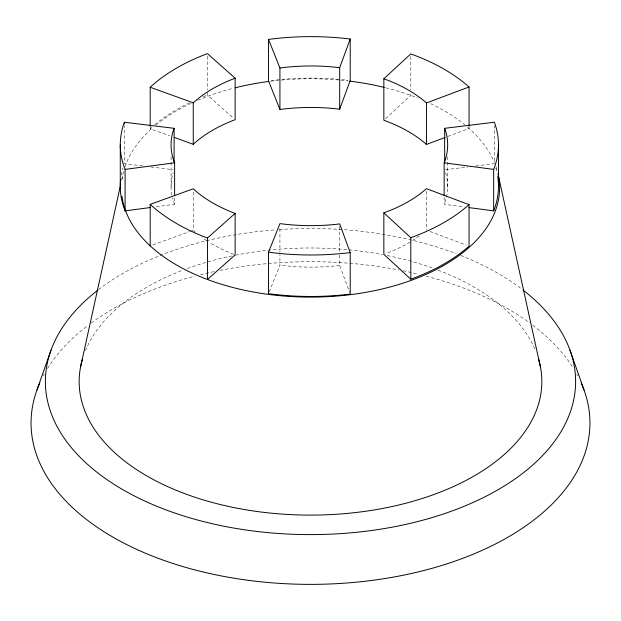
<?xml version="1.0" encoding="UTF-8"?>
<svg xmlns="http://www.w3.org/2000/svg" width="621" height="621" viewBox="0 0 621 621"><rect width="100%" height="100%" fill="white"/><g stroke="black" fill="none" stroke-linecap="round" stroke-linejoin="round"><path stroke-width="0.47" stroke-dasharray="3.1 2.33" d="M171.085 187.068L171.085 156.896M447.663 187.068L447.663 156.896M121.786 179.508L122.407 176.667M269.242 291.901L279.931 265.105L279.931 254.734M385.532 118.704L410.799 95.386L410.799 92.793M447.764 136.441L469.065 128.454L469.065 125.861M152.882 244.876L189.669 231.586M190.569 231.268L193.263 230.29L193.263 191.4M156.228 206.739L174.61 204.293L174.61 197.377M445.436 169.704L467.955 166.948M475.725 165.993L494.363 163.711L494.363 125.683M142.558 165.939L124.394 163.711L124.394 125.683M150.818 166.948L173.344 169.712M444.147 197.377L444.147 204.293L464.26 206.972M150.189 126.148L150.189 128.741L169.603 135.751M430.011 231.486L466.402 245.14M207.461 92.506L207.461 95.098L233.48 118.215M339.679 255.029L339.679 265.4L349.561 292.297M426.456 191.26L426.456 230.15M410.799 56.495L410.799 90.2M339.679 226.51L339.679 252.436M279.931 228.8L279.931 252.142M207.461 56.208L207.461 89.913M98.529 289.611A265.113 153.061 0 0 1 275.382 229.832M279.248 229.545A265.113 153.061 0 0 1 456.342 253.717M460.728 255.425A265.113 153.061 0 0 1 522.471 289.611M43.276 375.829A279.45 161.336 0 0 1 44.215 374.09M47.53 368.447A279.45 161.336 0 0 1 88.229 325.241M91.264 322.982A279.45 161.336 0 0 1 194.87 276.151M200.428 274.73A279.45 161.336 0 0 1 215.316 271.338M220.036 270.376A279.45 161.336 0 0 1 399.07 270.011M402.858 270.756A279.45 161.336 0 0 1 418.733 274.28M426.13 276.151A279.45 161.336 0 0 1 529.736 322.982M532.771 325.241A279.45 161.336 0 0 1 573.47 368.447M576.785 374.09A279.45 161.336 0 0 1 577.724 375.829M419.183 236.019A138.297 79.845 0 0 1 412.686 240.443M410.101 242.035A138.297 79.845 0 0 1 385.431 253.756M150.189 128.741A189.102 109.18 0 0 1 151.671 127.39M154.73 124.743A189.102 109.18 0 0 1 189.281 102.853M203.222 96.736A189.102 109.18 0 0 1 207.461 95.098M121.902 179.935A189.102 109.18 0 0 1 124.06 169.673M124.984 166.785A189.102 109.18 0 0 1 152.65 127.825M156.104 124.906A189.102 109.18 0 0 1 190.989 103.334M197.734 100.299A189.102 109.18 0 0 1 233.232 88.298M270.407 81.25A189.102 109.18 0 0 1 348.319 80.971M385.781 87.794A189.102 109.18 0 0 1 417.716 98.009M430.663 103.645A189.102 109.18 0 0 1 464.772 124.805M467.66 127.22A189.102 109.18 0 0 1 494.347 162.376M495.969 166.645A189.102 109.18 0 0 1 497.522 171.807M121.266 175.192A189.102 109.18 0 0 1 122.958 168.043M495.791 168.043A189.102 109.18 0 0 1 496.909 172.343M445.606 172.63A138.297 79.845 0 0 1 444.147 204.293M174.61 204.293A138.297 79.845 0 0 1 172.537 197.913M171.901 195.041A138.297 79.845 0 0 1 173.15 172.63M339.679 265.4A138.297 79.845 0 0 1 279.931 265.105M271.237 80.551A189.102 109.18 0 0 1 347.721 80.202M233.581 254.3A138.297 79.845 0 0 1 209.261 242.337M206.723 240.723A138.297 79.845 0 0 1 201.895 237.377M195.289 232.107A138.297 79.845 0 0 1 193.931 230.903M85.442 350.64A231.338 133.562 0 0 1 182.908 270.127M187.348 268.482A231.338 133.562 0 0 1 231.734 255.961M235.545 255.184A231.338 133.562 0 0 1 382.59 254.633M387.364 255.565A231.338 133.562 0 0 1 432.759 268.156M438.092 270.127A231.338 133.562 0 0 1 535.558 350.64"/><path stroke-width="0.93" d="M120.272 144.895L120.272 186.378M498.477 186.378L498.477 144.895M80.396 367.748L120.746 184.235M36.981 389.972L51.007 350.182M339.679 109.195L339.679 67.705L350.221 39.014A189.102 109.18 0 0 0 268.528 39.418L268.528 80.901L279.931 109.49A138.297 79.845 0 0 1 339.679 109.195L350.221 80.497L350.221 39.014M268.528 252.204L279.931 223.614A138.297 79.845 0 0 0 339.679 223.917L350.221 252.607L350.221 294.098A189.102 109.18 0 0 1 268.528 293.686L268.528 252.204A189.102 109.18 0 0 0 350.221 252.607M445.102 137.443L426.456 144.437A138.297 79.845 0 0 0 383.848 120.257L383.848 78.774L410.799 53.903A189.102 109.18 0 0 1 469.065 86.963L469.065 125.861M235.142 213.407L235.142 254.889L207.461 279.489L207.461 238.006L235.142 213.407A138.297 79.845 0 0 1 193.263 188.807L150.189 204.363L150.189 245.854M383.848 78.774A138.297 79.845 0 0 1 426.456 102.954L469.065 86.963M150.103 207.554L125.093 210.876L125.093 169.393L174.61 162.811A138.297 79.845 0 0 1 174.097 128.314L124.394 122.228L124.394 123.952M444.147 195.654L444.147 162.811A138.297 79.845 0 0 0 444.659 128.314L494.363 122.228A189.102 109.18 0 0 1 493.656 169.393L493.656 210.876L468.902 207.585M444.147 162.811L493.656 169.393M150.189 87.251L193.263 102.814A138.297 79.845 0 0 1 235.142 78.215L207.461 53.616A189.102 109.18 0 0 0 150.189 87.251L150.189 126.148M174.866 137.652L193.263 144.297A138.297 79.845 0 0 1 235.142 119.698L235.142 78.215M469.065 204.651L426.456 188.668A138.297 79.845 0 0 1 383.848 212.848L383.848 254.331L410.799 279.202A189.102 109.18 0 0 0 469.065 246.141L469.065 204.651A189.102 109.18 0 0 1 410.799 237.719L410.799 279.202M383.848 212.848L410.799 237.719M268.528 39.418L279.931 67.999L279.931 109.49M569.993 350.182L584.019 389.972M498.593 176.667L540.604 367.748M444.659 128.314L444.659 162.027M426.456 102.954L426.456 144.437M193.263 102.814L193.263 144.297M174.61 162.811L174.61 195.654M174.097 128.314L174.097 162.027M523.208 290.186A265.113 153.061 0 0 1 488.642 494.906A265.113 153.061 0 0 1 132.358 494.906A265.113 153.061 0 0 1 97.792 290.186M581.147 382.862A279.45 161.336 0 0 1 310.5 584.369A279.45 161.336 0 0 1 39.853 382.862M207.461 238.006A189.102 109.18 0 0 1 150.189 204.363M497.949 173.546A189.102 109.18 0 0 1 330.155 296.527A189.102 109.18 0 0 1 121.941 196.228M235.103 87.817A189.102 109.18 0 0 1 268.753 81.46M349.972 81.172A189.102 109.18 0 0 1 384.267 87.414M125.093 169.393A189.102 109.18 0 0 1 124.394 122.228M497.724 176.612A189.102 109.18 0 0 1 493.656 210.876M125.093 210.876A189.102 109.18 0 0 1 120.66 179.43M279.931 67.999A138.297 79.845 0 0 1 339.679 67.705M538.423 358.674A231.338 133.562 0 0 1 310.5 515.104A231.338 133.562 0 0 1 82.577 358.674"/></g></svg>
